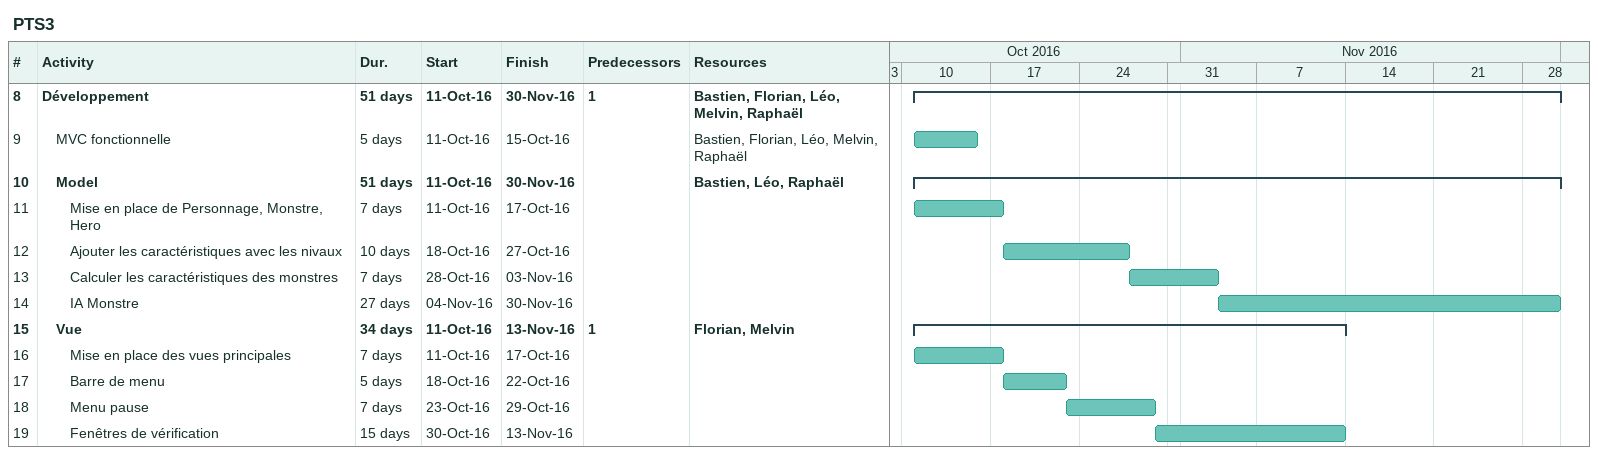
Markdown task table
PTS3

| ID | Level | Task | Duration | Start | Finish | Predecessors | Resources |
|---|---|---|---|---|---|---|---|
| 8 | 1 | **Développement** | 51d | 2016-10-11 | 2016-11-30 | 1 | Bastien, Florian, Léo, Melvin, Raphaël |
| 9 | 2 | MVC fonctionnelle | 5d | 2016-10-11 | 2016-10-15 |  | Bastien, Florian, Léo, Melvin, Raphaël |
| 10 | 2 | **Model** | 51d | 2016-10-11 | 2016-11-30 |  | Bastien, Léo, Raphaël |
| 11 | 3 | Mise en place de Personnage, Monstre, Hero | 7d | 2016-10-11 | 2016-10-17 |  |  |
| 12 | 3 | Ajouter les caractéristiques avec les nivaux | 10d | 2016-10-18 | 2016-10-27 |  |  |
| 13 | 3 | Calculer les caractéristiques des monstres | 7d | 2016-10-28 | 2016-11-03 |  |  |
| 14 | 3 | IA Monstre | 27d | 2016-11-04 | 2016-11-30 |  |  |
| 15 | 2 | **Vue** | 34d | 2016-10-11 | 2016-11-13 | 1 | Florian, Melvin |
| 16 | 3 | Mise en place des vues principales | 7d | 2016-10-11 | 2016-10-17 |  |  |
| 17 | 3 | Barre de menu | 5d | 2016-10-18 | 2016-10-22 |  |  |
| 18 | 3 | Menu pause | 7d | 2016-10-23 | 2016-10-29 |  |  |
| 19 | 3 | Fenêtres de vérification | 15d | 2016-10-30 | 2016-11-13 |  |  |
